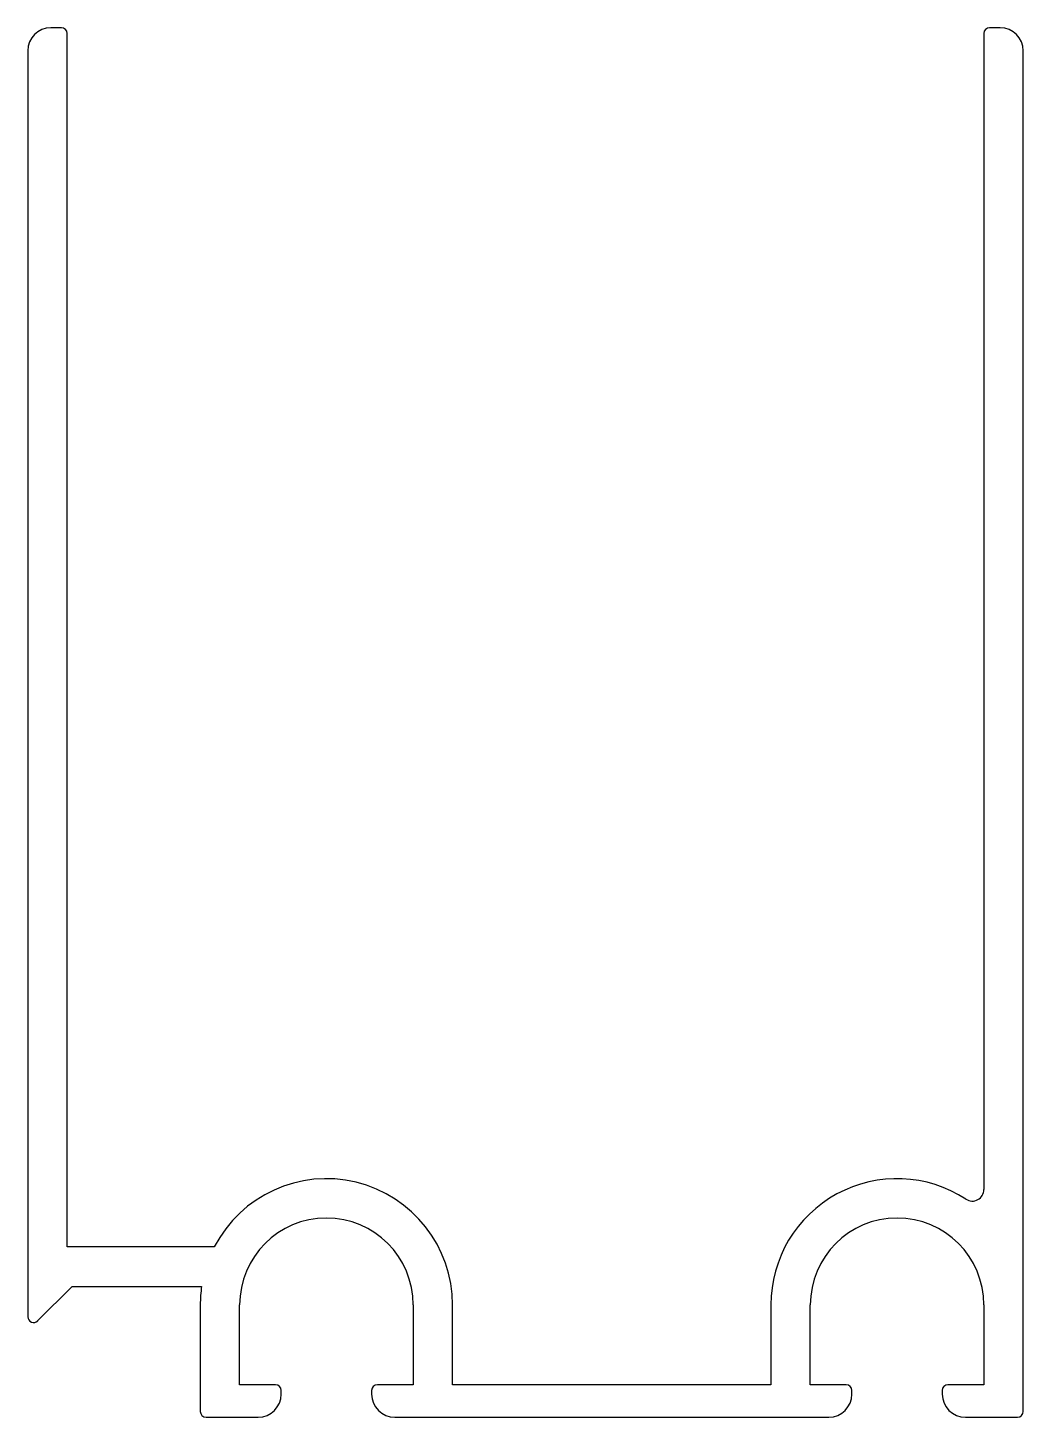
# Model space of a CAD drawing. Extents: x 2 to 45, y 1.7 to 61.7.
import ezdxf

# ---------------------------------------------------------------- set-up
doc = ezdxf.new("R2010")
doc.units = 0
doc.layers.get('0').update_dxf_attribs({"linetype": 'CONTINUOUS'})

msp = doc.modelspace()

# ---------------------------------------------------------------- linework, layer by layer
for p, q in [((3.41, 61.678), (2.96, 61.678)), ((3.66, 9.028), (3.66, 61.428)), ((43.26, 61.428), (43.26, 11.512)), ((43.96, 61.678), (43.51, 61.678)), ((1.96, 60.678), (1.96, 6.018)), ((44.96, 1.928), (44.96, 60.678)), ((10.017, 9.028), (3.66, 9.028)), ((2.386, 5.841), (3.873, 7.328)), ((3.873, 7.328), (9.469, 7.328)), ((9.41, 6.528), (9.41, 1.928)), ((11.11, 3.078), (11.11, 6.528)), ((18.61, 6.528), (18.61, 3.078)), ((20.31, 3.078), (20.31, 6.528)), ((34.06, 6.528), (34.06, 3.078)), ((35.76, 3.078), (35.76, 6.528)), ((43.26, 6.528), (43.26, 3.078)), ((12.66, 3.078), (11.11, 3.078)), ((18.61, 3.078), (17.06, 3.078)), ((34.06, 3.078), (20.31, 3.078)), ((37.31, 3.078), (35.76, 3.078)), ((43.26, 3.078), (41.71, 3.078)), ((12.91, 2.678), (12.91, 2.828)), ((16.81, 2.828), (16.81, 2.678)), ((37.56, 2.678), (37.56, 2.828)), ((41.46, 2.828), (41.46, 2.678)), ((9.66, 1.678), (11.91, 1.678)), ((17.81, 1.678), (36.56, 1.678)), ((42.46, 1.678), (44.71, 1.678))]:
    msp.add_line(p, q)
for centre, radius, start, end in [((2.96, 60.678), 1, 90, 180), ((3.41, 61.428), 0.25, 0, 90), ((43.51, 61.428), 0.25, 90, 180), ((43.96, 60.678), 1, 0, 90), ((14.86, 6.528), 5.45, 0, 152.69574), ((39.51, 6.528), 5.45, 56.89203, 180), ((42.76, 11.512), 0.5, 236.89203, 0), ((14.86, 6.528), 3.75, 0, 180), ((39.51, 6.528), 3.75, 0, 180), ((14.86, 6.528), 5.45, 171.55911, 180), ((2.21, 6.018), 0.25, 180, 315), ((12.66, 2.828), 0.25, 0, 90), ((17.06, 2.828), 0.25, 90, 180), ((37.31, 2.828), 0.25, 0, 90), ((41.71, 2.828), 0.25, 90, 180), ((11.91, 2.678), 1, 270, 0), ((17.81, 2.678), 1, 180, 270), ((36.56, 2.678), 1, 270, 0), ((42.46, 2.678), 1, 180, 270), ((9.66, 1.928), 0.25, 180, 270), ((44.71, 1.928), 0.25, 270, 0)]:
    msp.add_arc(centre, radius, start, end)

doc.saveas('drawing.dxf')
